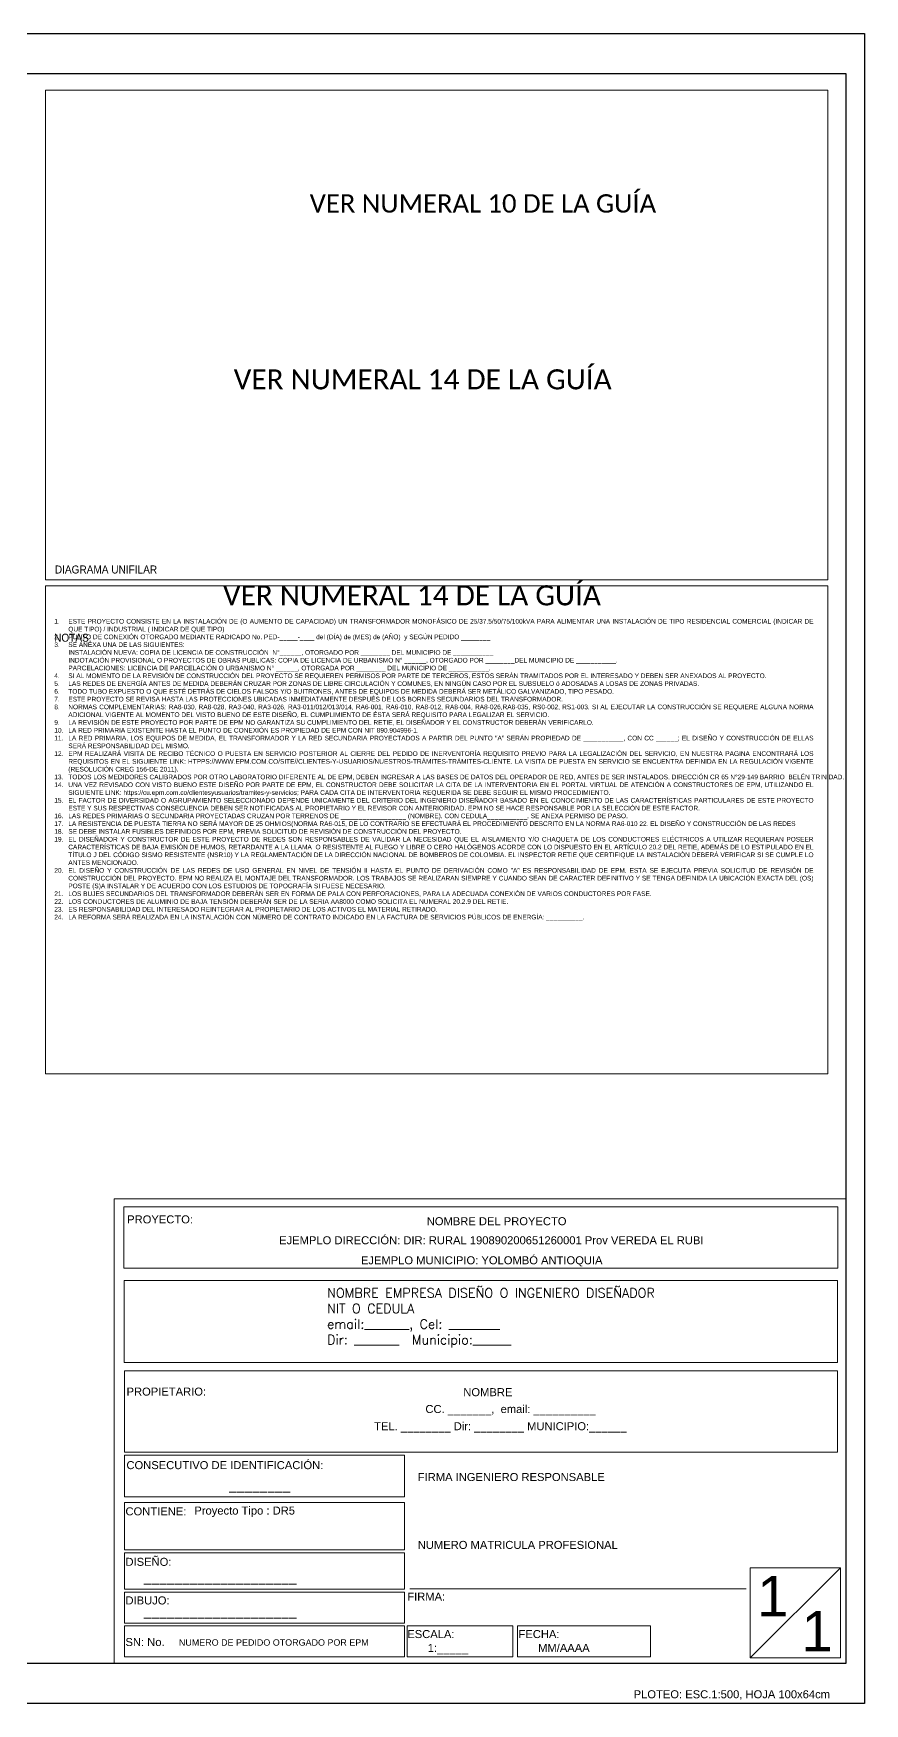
# Model space of a CAD drawing. Header units: metres. Extents: x 227 to 376, y 149 to 264.
# Drawn here: x 344.4 to 375.6, y 149.5 to 212.1 of the extents above; entities that cross this region are included whole.
import ezdxf
from ezdxf.enums import TextEntityAlignment as Align

# ---------------------------------------------------------------- set-up
doc = ezdxf.new("R2010")
doc.units = ezdxf.units.M
for name, color, linetype, lineweight in [('Esquemas', 7, 'Continuous', 25), ('Rotulo', 7, 'Continuous', 30), ('textos', 7, 'Continuous', 13)]:
    doc.layers.add(name, color=color, linetype=linetype, lineweight=lineweight)
doc.styles.add('0.3', font='', dxfattribs={"height": 0.3})
doc.styles.add('ROMANS', font='romans.shx')
doc.styles.get("Standard").update_dxf_attribs({"font": '', "height": 0.1})
doc.styles.get('0.3').set_extended_font_data('@Arial Unicode MS')
doc.styles.get('Standard').set_extended_font_data('@Arial Unicode MS')

msp = doc.modelspace()

# ---------------------------------------------------------------- linework, layer by layer
at = {"layer": 'Esquemas', "lineweight": 0}
msp.add_lwpolyline([(344.888, 209.955), (374.213, 209.955), (374.213, 191.598), (344.888, 191.598)], close=True, dxfattribs=at)
at = {"layer": 'Rotulo', "lineweight": 0}
for p, q in [((374.682, 154.566), (371.297, 151.198)), ((358.541, 153.781), (371.142, 153.781))]:
    msp.add_line(p, q, dxfattribs=at)
at = {"layer": 'Rotulo'}
for points in [[(287.184, 149.48), (287.189, 212.08), (375.587, 212.08), (375.582, 149.48)], [(287.883, 150.98), (287.883, 210.58), (374.883, 210.58), (374.883, 150.98)]]:
    msp.add_lwpolyline(points, close=True, dxfattribs=at)
at = {"layer": 'Rotulo', "lineweight": 0}
for points in [[(347.457, 168.397), (374.883, 168.397), (374.883, 150.98), (347.457, 150.98)], [(374.581, 168.095), (374.581, 165.802), (347.813, 165.802), (347.813, 168.095)], [(347.835, 165.34), (374.575, 165.34), (374.575, 162.267), (347.835, 162.267)], [(347.841, 158.901), (347.841, 161.958), (374.575, 161.958), (374.575, 158.901)], [(358.334, 157.231), (347.842, 157.231), (347.842, 158.792), (358.334, 158.792)], [(358.334, 155.246), (347.842, 155.246), (347.842, 157.022), (358.334, 157.022)], [(347.842, 153.773), (347.842, 155.129), (358.334, 155.129), (358.334, 153.773)], [(374.682, 151.198), (371.297, 151.198), (371.297, 154.566), (374.682, 154.566)], [(358.334, 152.497), (347.842, 152.497), (347.842, 153.658), (358.334, 153.658)], [(347.842, 151.229), (347.842, 152.39), (358.334, 152.39), (358.334, 151.229)], [(358.434, 152.39), (362.406, 152.39), (362.406, 151.229), (358.434, 151.229)], [(362.574, 151.229), (362.574, 152.39), (367.56, 152.39), (367.56, 151.229)]]:
    msp.add_lwpolyline(points, close=True, dxfattribs=at)
at = {"layer": 'textos'}
msp.add_lwpolyline([(344.888, 173.086), (344.888, 191.376), (374.213, 191.376), (374.213, 173.086)], close=True, dxfattribs=at)

# ---------------------------------------------------------------- texts
at = {"layer": 'Rotulo', "lineweight": 0}
msp.add_text('________', height=0.3682, dxfattribs=at).set_placement((351.769, 157.492))
at = {"layer": 'textos', "lineweight": 0, "style": '0.3', "width": 0.9}
for s, p in [('DIAGRAMA UNIFILAR', (345.232, 191.837)), ('NOTAS:', (345.205, 189.28))]:
    msp.add_text(s, height=0.3, dxfattribs=at).set_placement(p)
at = {"layer": 'textos', "lineweight": 0, "style": '0.3'}
for s, height, p in [('PROYECTO:', 0.3, (347.943, 167.479)), ('NOMBRE DEL PROYECTO', 0.3, (359.173, 167.41)), ('EJEMPLO DIRECCIÓN: DIR: RURAL 190890200651260001 Prov VEREDA EL RUBI', 0.3, (353.64, 166.696)), ('EJEMPLO MUNICIPIO: YOLOMBÓ ANTIOQUIA', 0.3, (356.706, 165.946)), ('PROPIETARIO:', 0.3, (347.921, 161.024)), ('CONSECUTIVO DE IDENTIFICACIÓN:', 0.3, (347.916, 158.268)), ('FIRMA INGENIERO RESPONSABLE', 0.3, (358.837, 157.822)), ('CONTIENE:', 0.3, (347.88, 156.536)), ('Proyecto Tipo : DR5', 0.3, (350.462, 156.565)), ('NUMERO MATRICULA PROFESIONAL', 0.3, (358.837, 155.278)), ('DISEÑO:', 0.3, (347.88, 154.644)), ('DIBUJO:', 0.3, (347.88, 153.197)), ('FIRMA:', 0.3, (358.444, 153.34)), ('ESCALA:', 0.3, (358.444, 151.936)), ('FECHA:', 0.3, (362.614, 151.936)), ('SN: No. ', 0.3, (347.88, 151.637)), ('NUMERO DE PEDIDO OTORGADO POR EPM', 0.24, (349.882, 151.651)), ('1:_____', 0.3, (359.209, 151.416)), ('MM/AAAA', 0.3, (363.348, 151.416))]:
    msp.add_text(s, height=height, dxfattribs=at).set_placement(p)
for s, p in [('NOMBRE', (361.464, 161.153)), ('CC. _______,  email: __________', (362.315, 160.486)), ('TEL. ________ Dir: ________ MUNICIPIO:______ ', (361.99, 159.841))]:
    msp.add_text(s, height=0.3, dxfattribs=at).set_placement(p, align=Align.MIDDLE)
at = {"layer": 'textos', "lineweight": 0}
for s, height, p in [('1', 1.513, (371.557, 152.751)), ('____________________', 0.36815, (348.572, 154.046)), ('1', 1.513, (373.222, 151.44)), ('____________________', 0.36815, (348.572, 152.771))]:
    msp.add_text(s, height=height, dxfattribs=at).set_placement(p)
at = {"layer": 'textos', "lineweight": 0, "style": '0.3'}
msp.add_text('PLOTEO: ESC.1:500, HOJA 100x64cm', height=0.3, dxfattribs=at).set_placement((374.29, 149.68), align=Align.RIGHT)
at = {"layer": 'textos', "attachment_point": 1, "style": 'ROMANS'}
for s, width, gutter_width, heights, insert, char_height in [('\\pxa0.66667;{\\fCalibri|b0|i0|c0|p34;\\H0.91667x;\\C0;VER NUMERAL 10 DE LA GUÍA}', 14.97128, 12.5, [107.722], (354.785, 206.051), 0.75), ('\\pxa0.66667;{\\fCalibri|b0|i0|c0|p34;\\C0;VER NUMERAL 14 DE LA GUÍA}', 15.19744, 26.378, [0], (351.937, 199.489), 0.75), ('\\pxa0.66667;{\\fCalibri|b0|i0|c0|p34;\\C0;VER NUMERAL 14 DE LA GUÍA}', 15.19744, 26.378, [0], (351.534, 191.393), 0.75), ('\\A1;\\pxi-3,l4,a0.66667,qj,t4;{\\f@Arial Unicode MS|b0|i0|c0|p34;\\C0;1.^IESTE PROYECTO CONSISTE EN LA INSTALACIÓN DE (O AUMENTO DE CAPACIDAD) UN TRANSFORMADOR MONOFÁSICO DE 25/37.5/50/75/100kVA PARA ALIMENTAR UNA INSTALACIÓN DE TIPO RESIDENCIAL COMERCIAL (INDICAR DE QUE TIPO) / INDUSTRIAL ( INDICAR DE QUE TIPO)\\P2.^IPUNTO DE CONEXIÓN OTORGADO MEDIANTE RADICADO No. PED-_____-____ del (DÍA) de (MES) de (AÑO)  y SEGÚN PEDIDO ________\\P3.^ISE ANEXA UNA DE LAS SIGUIENTES:  \\P^IINSTALACIÓN NUEVA: COPIA DE LICENCIA DE CONSTRUCCIÓN  N°______, OTORGADO POR ________ DEL MUNICIPIO DE ___________\\P^IINDOTACIÓN PROVISIONAL O PROYECTOS DE OBRAS PUBLICAS: COPIA DE LICENCIA DE URBANISMO N° ______, OTORGADO POR ________DEL MUNICIPIO DE ___________.\\P^IPARCELACIONES: LICENCIA DE PARCELACIÓN O URBANISMO N° ______, OTORGADA POR ________ DEL MUNICIPIO DE ___________.\\P4.^ISI AL MOMENTO DE LA REVISIÓN DE CONSTRUCCIÓN DEL PROYECTO SE REQUIEREN PERMISOS POR PARTE DE TERCEROS, ESTOS SERÁN TRAMITADOS POR EL INTERESADO Y DEBEN SER ANEXADOS AL PROYECTO.\\P5.^ILAS REDES DE ENERGÍA ANTES DE MEDIDA DEBERÁN CRUZAR POR ZONAS DE LIBRE CIRCULACIÓN Y COMUNES, EN NINGÚN CASO POR EL SUBSUELO ó ADOSADAS A LOSAS DE ZONAS PRIVADAS.\\P6.^ITODO TUBO EXPUESTO O QUE ESTÉ DETRÁS DE CIELOS FALSOS Y/O BUITRONES, ANTES DE EQUIPOS DE MEDIDA DEBERÁ SER METÁLICO GALVANIZADO, TIPO PESADO.\\P7.^IESTE PROYECTO SE REVISA HASTA LAS PROTECCIONES UBICADAS INMEDIATAMENTE DESPUÉS DE LOS BORNES SECUNDARIOS DEL TRANSFORMADOR.\\P8.^INORMAS COMPLEMENTARIAS: RA8-030, RA8-028, RA3-040, RA3-026, RA3-011/012/013/014, RA6-001, RA6-010, RA8-012, RA8-004, RA8-026,RA8-035, RS0-002, RS1-003. SI AL EJECUTAR LA CONSTRUCCIÓN SE REQUIERE ALGUNA NORMA ADICIONAL VIGENTE AL MOMENTO DEL VISTO BUENO DE ESTE DISEÑO, EL CUMPLIMIENTO DE ÉSTA SERÁ REQUISITO PARA LEGALIZAR EL SERVICIO.\\P9.^ILA REVISIÓN DE ESTE PROYECTO POR PARTE DE EPM NO GARANTIZA SU CUMPLIMIENTO DEL RETIE, EL DISEÑADOR Y EL CONSTRUCTOR DEBERÁN VERIFICARLO.\\P10.^ILA RED PRIMARIA EXISTENTE HASTA EL PUNTO DE CONEXIÓN ES PROPIEDAD DE EPM CON NIT 890.904996-1.\\P11.^ILA RED PRIMARIA, LOS EQUIPOS DE MEDIDA, EL TRANSFORMADOR Y LA RED SECUNDARIA PROYECTADOS A PARTIR DEL PUNTO "A" SERÁN PROPIEDAD DE ___________, CON CC ______; EL DISEÑO Y CONSTRUCCIÓN DE ELLAS SERÁ RESPONSABILIDAD DEL MISMO.\\P12.^IEPM REALIZARÁ VISITA DE RECIBO TÉCNICO O PUESTA EN SERVICIO POSTERIOR AL CIERRE DEL PEDIDO DE INERVENTORÍA REQUISITO PREVIO PARA LA LEGALIZACIÓN DEL SERVICIO, EN NUESTRA PAGINA ENCONTRARÁ LOS REQUISITOS EN EL SIGUIENTE LINK: HTPPS://WWW.EPM.COM.CO/SITE//CLIENTES-Y-USUARIOS/NUESTROS-TRÁMITES-TRÁMITES-CLIENTE. LA VISITA DE PUESTA EN SERVICIO SE ENCUENTRA DEFINIDA EN LA REGULACIÓN VIGENTE (RESOLUCIÓN CREG 156-DE 2011).\\P13.^ITODOS LOS MEDIDORES CALIBRADOS POR OTRO LABORATORIO DIFERENTE AL DE EPM, DEBEN INGRESAR A LAS BASES DE DATOS DEL OPERADOR DE RED, ANTES DE SER INSTALADOS. DIRECCIÓN CR 65 N°29-149 BARRIO  BELÉN TRINIDAD.\\P14.^IUNA VEZ REVISADO CON VISTO BUENO ESTE DISEÑO POR PARTE DE EPM, EL CONSTRUCTOR DEBE SOLICITAR LA CITA DE LA INTERVENTORIA EN EL PORTAL VIRTUAL DE ATENCIÓN A CONSTRUCTORES DE EPM, UTILIZANDO EL SIGUIENTE LINK: https://cu.epm.com.co/clientesyusuarios/tramites-y-servicios; PARA CADA CITA DE INTERVENTORIA REQUERIDA SE DEBE SEGUIR EL MISMO PROCEDIMIENTO.\\P15.^IEL FACTOR DE DIVERSIDAD O AGRUPAMIENTO SELECCIONADO DEPENDE UNICAMENTE DEL CRITERIO DEL INGENIERO DISEÑADOR BASADO EN EL CONOCIMIENTO DE LAS CARACTERÍSTICAS PARTICULARES DE ESTE PROYECTO ESTE Y SUS RESPECTIVAS CONSECUENCIA DEBEN SER NOTIFICADAS AL PROPIETARIO Y EL REVISOR CON ANTERIORIDAD. EPM NO SE HACE RESPONSABLE POR LA SELECCIÓN DE ESTE FACTOR.\\P16.^ILAS REDES PRIMARIAS O SECUNDARIA PROYECTADAS CRUZAN POR TERRENOS DE __________________ (NOMBRE). CON CEDULA___________. SE ANEXA PERMISO DE PASO.\\P17.^ILA RESISTENCIA DE PUESTA TIERRA NO SERÁ MAYOR DE 25 OHMIOS(NORMA RA6-015, DE LO CONTRARIO SE EFECTUARÁ EL PROCEDIMIENTO DESCRITO EN LA NORMA RA6-010 22. EL DISEÑO Y CONSTRUCCIÓN DE LAS REDES\\P18.^ISE DEBE INSTALAR FUSIBLES DEFINIDOS POR EPM, PREVIA SOLICITUD DE REVISIÓN DE CONSTRUCCIÓN DEL PROYECTO.\\P19.^IEL DISEÑADOR Y CONSTRUCTOR DE ESTE PROYECTO DE REDES SON RESPONSABLES DE VALIDAR LA NECESIDAD QUE EL AISLAMIENTO Y/O CHAQUETA DE LOS CONDUCTORES ELÉCTRICOS A UTILIZAR REQUIERAN POSEER CARACTERÍSTICAS DE BAJA EMISIÓN DE HUMOS, RETARDANTE A LA LLAMA  O RESISTENTE AL FUEGO Y LIBRE O CERO HALÓGENOS ACORDE CON LO DISPUESTO EN EL ARTÍCULO 20.2 DEL RETIE, ADEMÁS DE LO ESTIPULADO EN EL TÍTULO J DEL CÓDIGO SISMO RESISTENTE (NSR10) Y LA REGLAMENTACIÓN DE LA DIRECCIÓN NACIONAL DE BOMBEROS DE COLOMBIA. EL INSPECTOR RETIE QUE CERTIFIQUE LA INSTALACIÓN DEBERÁ VERIFICAR SI SE CUMPLE LO ANTES MENCIONADO.\\P20.^IEL DISEÑO Y CONSTRUCCIÓN DE LAS REDES DE USO GENERAL EN NIVEL DE TENSIÓN II HASTA EL PUNTO DE DERIVACIÓN COMO "A" ES RESPONSABILIDAD DE EPM. ESTA SE EJECUTA PREVIA SOLICITUD DE REVISIÓN DE CONSTRUCCIÓN DEL PROYECTO. EPM NO REALIZA EL MONTAJE DEL TRANSFORMADOR. LOS TRABAJOS SE REALIZARAN SIEMPRE Y CUANDO SEAN DE CARACTER DEFINITIVO Y SE TENGA DEFINIDA LA UBICACIÓN EXACTA DEL (OS) POSTE (S)A INSTALAR Y DE ACUERDO CON LOS ESTUDIOS DE TOPOGRAFÍA SI FUESE NECESARIO.\\P21.^ILOS BUJES SECUNDARIOS DEL TRANSFORMADOR DEBERÁN SER EN FORMA DE PALA CON PERFORACIONES, PARA LA ADECUADA CONEXIÓN DE VARIOS CONDUCTORES POR FASE.\\P22.^ILOS CONDUCTORES DE ALUMINIO DE BAJA TENSIÓN DEBERÁN SER DE LA SERIA AA8000 COMO SOLICITA EL NUMERAL 20.2.9 DEL RETIE. \\P23.^IES RESPONSABILIDAD DEL INTERESADO REINTEGRAR AL PROPIETARIO DE LOS ACTIVOS EL MATERIAL RETIRADO.\\P24.^ILA REFORMA SERÁ REALIZADA EN LA INSTALACIÓN CON NÚMERO DE CONTRATO INDICADO EN LA FACTURA DE SERVICIOS PÚBLICOS DE ENERGÍA: __________.}', 28.55062, 12.5, [17.837], (345.037, 190.133), 0.175)]:
    msp.add_mtext_dynamic_manual_height_columns(s, width=width, gutter_width=gutter_width, heights=heights, dxfattribs=dict(at, insert=insert, char_height=char_height))
at = {"layer": 'textos', "insert": (355.439, 165.046), "char_height": 0.35, "width": 17.83887, "attachment_point": 1, "style": 'ROMANS'}
msp.add_mtext('NOMBRE EMPRESA DISEÑO O INGENIERO DISEÑADOR\\PNIT O CEDULA\\Pemail:_______, Cel: ________\\PDir: _______  Municipio:______', dxfattribs=at)

doc.saveas('drawing.dxf')
